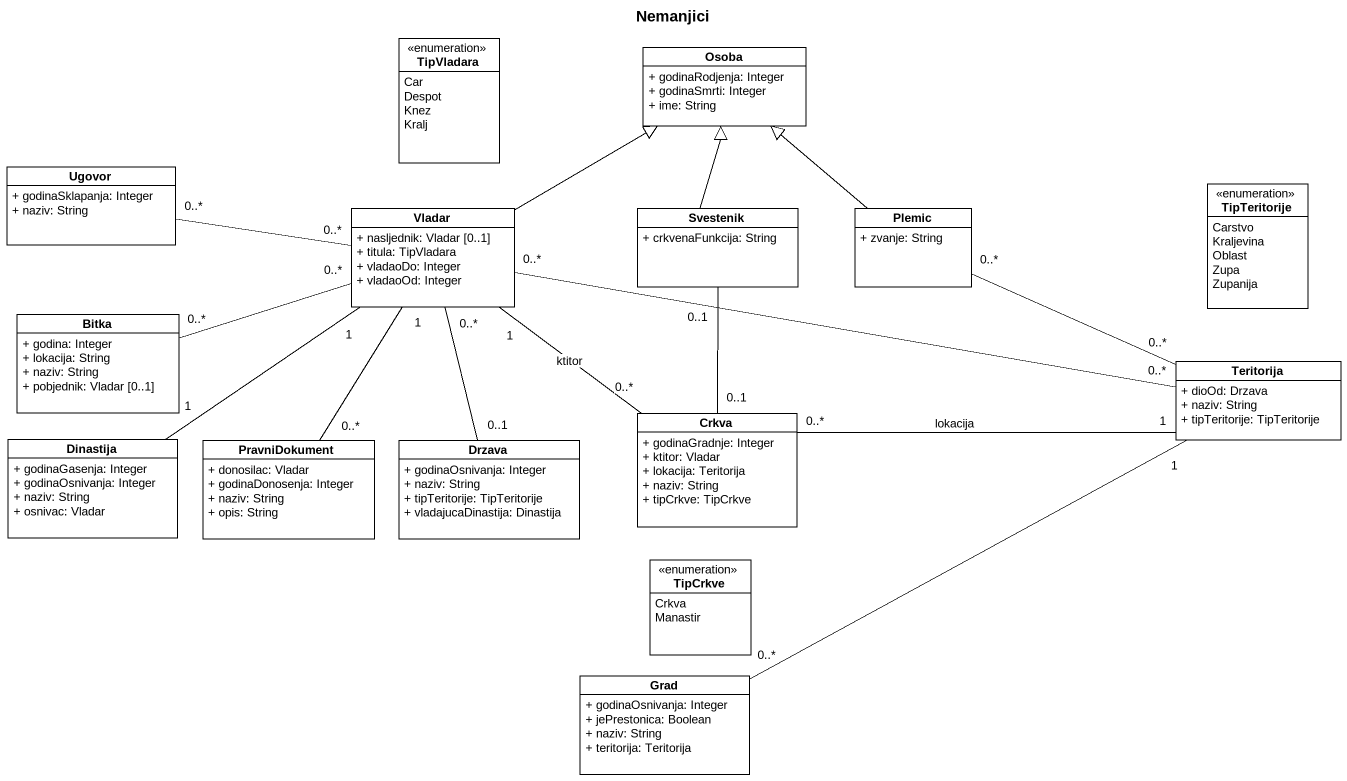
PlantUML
@startuml
title Nemanjici
hide circle
hide empty members
skinparam classAttributeIconSize 0
enum TipVladara {
  Car
  Despot
  Knez
  Kralj
}
class Osoba {
  + godinaRodjenja: Integer
  + godinaSmrti: Integer
  + ime: String
}
class Ugovor {
  + godinaSklapanja: Integer
  + naziv: String
}
enum TipTeritorije {
  Carstvo
  Kraljevina
  Oblast
  Zupa
  Zupanija
}
class Vladar {
  + nasljednik: Vladar [0..1]
  + titula: TipVladara
  + vladaoDo: Integer
  + vladaoOd: Integer
}
class Svestenik {
  + crkvenaFunkcija: String
}
class Plemic {
  + zvanje: String
}
class Bitka {
  + godina: Integer
  + lokacija: String
  + naziv: String
  + pobjednik: Vladar [0..1]
}
class Teritorija {
  + dioOd: Drzava
  + naziv: String
  + tipTeritorije: TipTeritorije
}
class Crkva {
  + godinaGradnje: Integer
  + ktitor: Vladar
  + lokacija: Teritorija
  + naziv: String
  + tipCrkve: TipCrkve
}
class Dinastija {
  + godinaGasenja: Integer
  + godinaOsnivanja: Integer
  + naziv: String
  + osnivac: Vladar
}
class PravniDokument {
  + donosilac: Vladar
  + godinaDonosenja: Integer
  + naziv: String
  + opis: String
}
class Drzava {
  + godinaOsnivanja: Integer
  + naziv: String
  + tipTeritorije: TipTeritorije
  + vladajucaDinastija: Dinastija
}
enum TipCrkve {
  Crkva
  Manastir
}
class Grad {
  + godinaOsnivanja: Integer
  + jePrestonica: Boolean
  + naziv: String
  + teritorija: Teritorija
}
Ugovor "0..*" -right- "0..*" Vladar
Vladar -right-|> Osoba
Vladar "0..*" -left- "0..*" Bitka
Vladar "0..*" -right- "0..*" Teritorija
Vladar "0..*" -- "0..1" Drzava
Svestenik -up-|> Osoba
Svestenik "0..1" -- "0..1" Crkva
Plemic -up-|> Osoba
Plemic "0..*" -right- "0..*" Teritorija
Crkva "0..*" -up- "1" Vladar : ktitor
Crkva "0..*" -right- "1" Teritorija : lokacija
Dinastija "1" -up- "1" Vladar
PravniDokument "0..*" -up- "1" Vladar
Grad "0..*" -right- "1" Teritorija
@enduml
